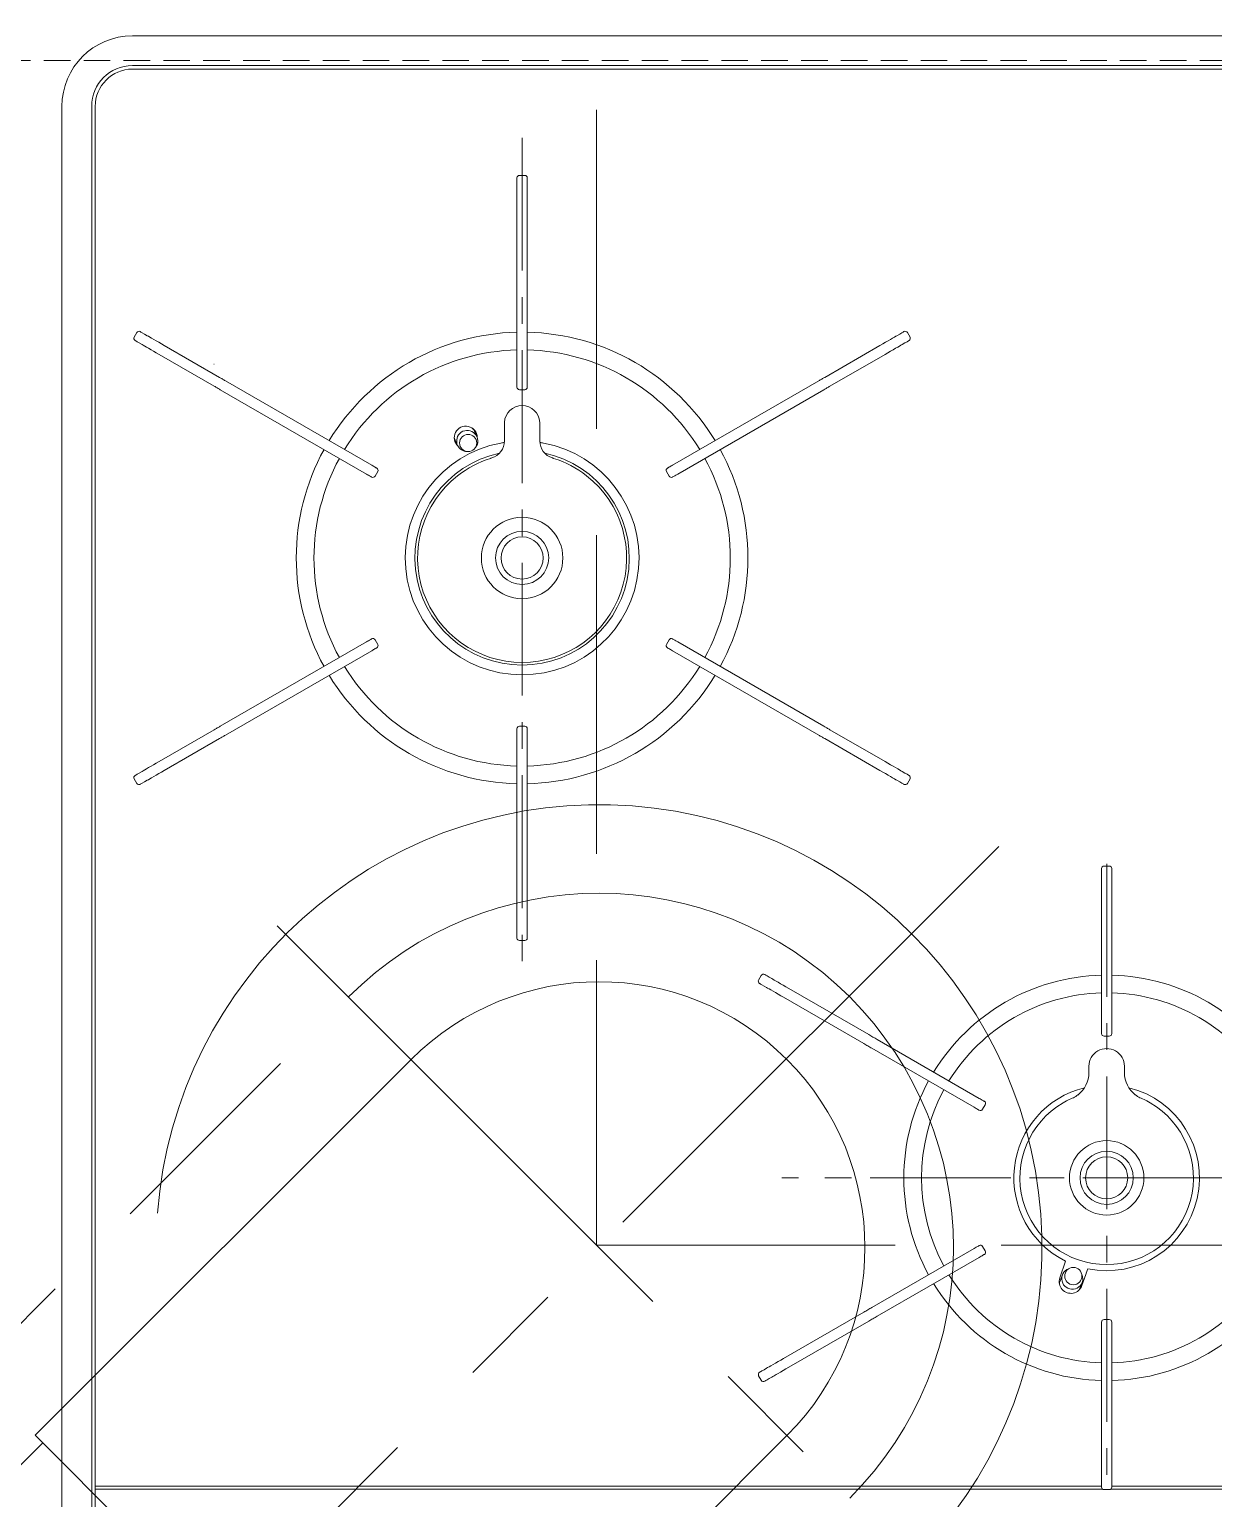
# Model space of a CAD drawing. Units: millimetres at full size, sheet at 1:30. Extents: x -17796 to 21385, y -23279 to 7734.
# Drawn here: x -13924.8 to -13590.5, y -1453.5 to -1038.8 of the extents above; entities that cross this region are included whole.
import ezdxf

# ---------------------------------------------------------------- set-up
doc = ezdxf.new("R2010")
doc.units = ezdxf.units.MM
doc.header["$LTSCALE"] = 30
for name, pattern in [('CHAIN1', [8, 5, -1, 1, -1]), ('DASHED2', [3, 2, -1]), ('DASHED3', [4, 3, -1]), ('USER2', [2, 1.25, -0.25, 0.25, -0.25]), ('USER5', [0.375, 0.25, -0.125])]:
    doc.linetypes.add(name, pattern=pattern)
for name, color, linetype, lineweight in [('0-1_(W)電灯', 253, 'Continuous', 18), ('E-0_通り芯', 134, 'Continuous', 9), ('E-1_補助芯', 134, 'DASHED3', 9)]:
    doc.layers.add(name, color=color, linetype=linetype, lineweight=lineweight)

msp = doc.modelspace()

# ---------------------------------------------------------------- linework, layer by layer
at = {"layer": '0-1_(W)電灯'}
for p, q in [((-13345.72, -1040.58), (-13895.72, -1040.58)), ((-13345.72, -1048.98), (-13895.72, -1048.98)), ((-13345.72, -1049.98), (-13895.72, -1049.98)), ((-13915.62, -1060.48), (-13915.62, -1525.48)), ((-13907.22, -1060.48), (-13907.22, -1525.48)), ((-13906.22, -1060.48), (-13906.22, -1449.98)), ((-13787.17, -1080.68), (-13787.17, -1139.78)), ((-13787.17, -1080.68), (-13787.17, -1139.78)), ((-13786.47, -1079.98), (-13784.97, -1079.98)), ((-13786.47, -1079.98), (-13784.97, -1079.98)), ((-13784.27, -1080.68), (-13784.27, -1139.78)), ((-13784.27, -1080.68), (-13784.27, -1139.78)), ((-13895.22, -1125.63), (-13894.47, -1124.33)), ((-13895.22, -1125.63), (-13894.47, -1124.33)), ((-13892.97, -1127.74), (-13892.67, -1127.91)), ((-13892.97, -1127.74), (-13892.67, -1127.91)), ((-13871.15, -1136.99), (-13886.72, -1128)), ((-13871.15, -1136.99), (-13886.72, -1128)), ((-13684.72, -1128), (-13700.3, -1136.99)), ((-13684.72, -1128), (-13700.3, -1136.99)), ((-13678.14, -1124.19), (-13678.53, -1124.42)), ((-13678.14, -1124.19), (-13678.53, -1124.42)), ((-13678.48, -1127.74), (-13677.68, -1127.28)), ((-13678.48, -1127.74), (-13677.68, -1127.28)), ((-13676.98, -1124.33), (-13676.23, -1125.63)), ((-13676.98, -1124.33), (-13676.23, -1125.63)), ((-13888.17, -1130.51), (-13872.6, -1139.5)), ((-13888.17, -1130.51), (-13872.6, -1139.5)), ((-13698.85, -1139.5), (-13683.27, -1130.51)), ((-13698.85, -1139.5), (-13683.27, -1130.51)), ((-13871.97, -1139.86), (-13871.76, -1139.99)), ((-13871.97, -1139.86), (-13871.76, -1139.99)), ((-13870.92, -1140.47), (-13829.63, -1164.31)), ((-13870.92, -1140.47), (-13829.63, -1164.31)), ((-13828.18, -1161.79), (-13869.47, -1137.96)), ((-13828.18, -1161.79), (-13869.47, -1137.96)), ((-13786.47, -1140.48), (-13784.97, -1140.48)), ((-13786.47, -1140.48), (-13784.97, -1140.48)), ((-13701.98, -1137.96), (-13743.26, -1161.79)), ((-13701.98, -1137.96), (-13743.26, -1161.79)), ((-13741.81, -1164.31), (-13700.53, -1140.47)), ((-13741.81, -1164.31), (-13700.53, -1140.47)), ((-13790.72, -1149.7), (-13790.72, -1149.98)), ((-13790.72, -1154.96), (-13790.72, -1149.98)), ((-13780.72, -1149.98), (-13780.73, -1149.7)), ((-13780.72, -1154.96), (-13780.72, -1149.98)), ((-13803.92, -1156.22), (-13804.62, -1154.71)), ((-13794.58, -1159.84), (-13794.61, -1159.85)), ((-13776.84, -1159.85), (-13776.87, -1159.84)), ((-13828.43, -1165), (-13828.3, -1165.08)), ((-13828.43, -1165), (-13828.3, -1165.08)), ((-13827.24, -1164.88), (-13826.49, -1163.58)), ((-13827.24, -1164.88), (-13826.49, -1163.58)), ((-13744.96, -1163.58), (-13744.21, -1164.88)), ((-13744.96, -1163.58), (-13744.21, -1164.88)), ((-13828.3, -1210.89), (-13828.43, -1210.97)), ((-13826.49, -1212.38), (-13827.24, -1211.08)), ((-13826.49, -1212.38), (-13827.24, -1211.08)), ((-13744.21, -1211.08), (-13744.96, -1212.38)), ((-13744.21, -1211.08), (-13744.96, -1212.38)), ((-13829.63, -1211.66), (-13870.92, -1235.49)), ((-13829.63, -1211.66), (-13870.92, -1235.49)), ((-13869.47, -1238.01), (-13828.18, -1214.17)), ((-13869.47, -1238.01), (-13828.18, -1214.17)), ((-13743.26, -1214.17), (-13701.98, -1238.01)), ((-13743.26, -1214.17), (-13701.98, -1238.01)), ((-13700.53, -1235.49), (-13741.81, -1211.66)), ((-13700.53, -1235.49), (-13741.81, -1211.66)), ((-13784.97, -1235.48), (-13786.47, -1235.48)), ((-13784.97, -1235.48), (-13786.47, -1235.48)), ((-13872.6, -1236.47), (-13888.17, -1245.46)), ((-13872.6, -1236.47), (-13888.17, -1245.46)), ((-13886.72, -1247.97), (-13871.15, -1238.98)), ((-13886.72, -1247.97), (-13871.15, -1238.98)), ((-13787.17, -1236.18), (-13787.17, -1295.28)), ((-13787.17, -1236.18), (-13787.17, -1295.28)), ((-13784.27, -1236.18), (-13784.27, -1295.28)), ((-13784.27, -1236.18), (-13784.27, -1295.28)), ((-13700.3, -1238.98), (-13684.72, -1247.97)), ((-13700.3, -1238.98), (-13684.72, -1247.97)), ((-13683.27, -1245.46), (-13698.85, -1236.47)), ((-13683.27, -1245.46), (-13698.85, -1236.47)), ((-13677.68, -1248.69), (-13678.48, -1248.23)), ((-13677.68, -1248.69), (-13678.48, -1248.23)), ((-13894.47, -1251.63), (-13895.22, -1250.33)), ((-13894.47, -1251.63), (-13895.22, -1250.33)), ((-13678.53, -1251.55), (-13678.14, -1251.77)), ((-13678.53, -1251.55), (-13678.14, -1251.77)), ((-13676.23, -1250.33), (-13676.98, -1251.63)), ((-13676.23, -1250.33), (-13676.98, -1251.63)), ((-13622.17, -1275.68), (-13622.17, -1322.28)), ((-13621.47, -1274.98), (-13619.97, -1274.98)), ((-13619.27, -1275.68), (-13619.27, -1322.28)), ((-13784.97, -1295.98), (-13786.47, -1295.98)), ((-13784.97, -1295.98), (-13786.47, -1295.98)), ((-13718.96, -1307.13), (-13718.21, -1305.83)), ((-13718.7, -1308.09), (-13718.64, -1308.13)), ((-13718.64, -1308.13), (-13718.41, -1308.26)), ((-13710.47, -1309.5), (-13711.26, -1309.04)), ((-13687.85, -1322.55), (-13710.47, -1309.5)), ((-13711.92, -1312.01), (-13689.3, -1325.06)), ((-13621.47, -1322.98), (-13619.97, -1322.98)), ((-13686.98, -1326.4), (-13658.13, -1343.06)), ((-13656.68, -1340.55), (-13685.53, -1323.89)), ((-13625.72, -1331.55), (-13625.72, -1333.26)), ((-13615.72, -1331.55), (-13615.72, -1331.48)), ((-13615.72, -1331.55), (-13615.72, -1333.26)), ((-13628.9, -1339.59), (-13629.13, -1339.76)), ((-13612.32, -1339.76), (-13612.55, -1339.59)), ((-13655.74, -1343.63), (-13654.99, -1342.33)), ((-13632.06, -1341.26), (-13633.02, -1341.79)), ((-13608.43, -1341.79), (-13609.39, -1341.26)), ((-13658.13, -1382.9), (-13686.98, -1399.56)), ((-13654.99, -1383.63), (-13655.74, -1382.33)), ((-13685.53, -1402.07), (-13656.68, -1385.42)), ((-13633.94, -1391.22), (-13632.31, -1386.48)), ((-13626.07, -1388.63), (-13626.51, -1389.92)), ((-13634.1, -1392.66), (-13634.07, -1392.59)), ((-13633.97, -1392.34), (-13633.23, -1390.36)), ((-13627.61, -1392.48), (-13628.36, -1394.45)), ((-13626.63, -1390.27), (-13627.7, -1393.37)), ((-13628.36, -1394.45), (-13628.39, -1394.53)), ((-13689.3, -1400.9), (-13711.92, -1413.96)), ((-13710.47, -1416.47), (-13687.85, -1403.41)), ((-13622.17, -1403.68), (-13622.17, -1450.28)), ((-13619.97, -1402.98), (-13621.47, -1402.98)), ((-13619.27, -1403.68), (-13619.27, -1450.28)), ((-13718.64, -1417.84), (-13718.7, -1417.88)), ((-13718.41, -1417.71), (-13718.64, -1417.84)), ((-13711.26, -1416.93), (-13710.47, -1416.47)), ((-13718.21, -1420.13), (-13718.96, -1418.83)), ((-13622.17, -1449.98), (-13906.22, -1449.98)), ((-13906.22, -1449.98), (-13906.22, -1450.88)), ((-13621.83, -1450.88), (-13906.22, -1450.88)), ((-13619.97, -1450.98), (-13621.47, -1450.98)), ((-13335.22, -1450.88), (-13619.61, -1450.88)), ((-13335.22, -1449.98), (-13619.27, -1449.98))]:
    msp.add_line(p, q, dxfattribs=at)
at = {"layer": '0-1_(W)電灯', "linetype": 'USER2'}
for p, q in [((-13785.72, -1069.34), (-13785.72, -1306.63)), ((-13620.72, -1274.34), (-13620.72, -1451.63)), ((-13527.74, -1362.98), (-13712.45, -1362.98)), ((-13687.47, -1362.98), (-13623.62, -1362.98)), ((-13617.82, -1362.98), (-13553.97, -1362.98))]:
    msp.add_line(p, q, dxfattribs=at)
at = {"layer": '0-1_(W)電灯', "color": 2, "linetype": 'USER5'}
msp.add_lwpolyline([(-14070.72, -1657.58), (-13170.72, -1657.58), (-13170.72, -1047.58), (-14070.72, -1047.58), (-14070.72, -1297.58)], dxfattribs=at)
at = {"layer": '0-1_(W)電灯'}
for points in [[(-13894.96, -1126.59), (-13894.95, -1126.6), (-13894.76, -1126.7), (-13894.37, -1126.93), (-13893.77, -1127.28), (-13892.97, -1127.74)], [(-13894.96, -1126.59), (-13894.95, -1126.6), (-13894.76, -1126.7), (-13894.37, -1126.93), (-13893.77, -1127.28), (-13892.97, -1127.74)], [(-13892.92, -1124.42), (-13893.31, -1124.19), (-13893.5, -1124.09), (-13893.51, -1124.08)], [(-13892.92, -1124.42), (-13893.31, -1124.19), (-13893.5, -1124.09), (-13893.51, -1124.08)], [(-13891.52, -1125.23), (-13892.32, -1124.77), (-13892.92, -1124.42)], [(-13891.52, -1125.23), (-13892.32, -1124.77), (-13892.92, -1124.42)], [(-13892.67, -1127.91), (-13892.26, -1128.15), (-13891.75, -1128.44), (-13891.15, -1128.79), (-13890.47, -1129.18), (-13889.74, -1129.6), (-13888.97, -1130.05), (-13888.17, -1130.51)], [(-13892.67, -1127.91), (-13892.26, -1128.15), (-13891.75, -1128.44), (-13891.15, -1128.79), (-13890.47, -1129.18), (-13889.74, -1129.6), (-13888.97, -1130.05), (-13888.17, -1130.51)], [(-13886.72, -1128), (-13887.52, -1127.54), (-13888.29, -1127.09), (-13889.02, -1126.67), (-13889.7, -1126.28), (-13890.3, -1125.93), (-13890.81, -1125.64), (-13891.22, -1125.4), (-13891.52, -1125.23)], [(-13886.72, -1128), (-13887.52, -1127.54), (-13888.29, -1127.09), (-13889.02, -1126.67), (-13889.7, -1126.28), (-13890.3, -1125.93), (-13890.81, -1125.64), (-13891.22, -1125.4), (-13891.52, -1125.23)], [(-13678.53, -1124.42), (-13679.13, -1124.77), (-13679.93, -1125.23), (-13680.23, -1125.4), (-13680.64, -1125.64), (-13681.15, -1125.93), (-13681.75, -1126.28), (-13682.42, -1126.67), (-13683.16, -1127.09), (-13683.93, -1127.54), (-13684.72, -1128)], [(-13679.93, -1125.23), (-13680.23, -1125.4), (-13680.64, -1125.64), (-13681.15, -1125.93), (-13681.75, -1126.28), (-13682.42, -1126.67), (-13683.16, -1127.09), (-13683.93, -1127.54), (-13684.72, -1128)], [(-13683.27, -1130.51), (-13682.48, -1130.05), (-13681.71, -1129.6), (-13680.97, -1129.18), (-13680.3, -1128.79), (-13679.7, -1128.44), (-13679.19, -1128.15), (-13678.78, -1127.91), (-13678.48, -1127.74)], [(-13683.27, -1130.51), (-13682.48, -1130.05), (-13681.71, -1129.6), (-13680.97, -1129.18), (-13680.3, -1128.79), (-13679.7, -1128.44), (-13679.19, -1128.15), (-13678.78, -1127.91), (-13678.48, -1127.74)], [(-13678.53, -1124.42), (-13679.13, -1124.77), (-13679.93, -1125.23)], [(-13677.94, -1124.08), (-13677.95, -1124.09), (-13678.14, -1124.19)], [(-13677.94, -1124.08), (-13677.95, -1124.09), (-13678.14, -1124.19)], [(-13677.68, -1127.28), (-13677.08, -1126.93), (-13676.69, -1126.7), (-13676.5, -1126.6), (-13676.49, -1126.59)], [(-13677.68, -1127.28), (-13677.08, -1126.93), (-13676.69, -1126.7), (-13676.5, -1126.6), (-13676.49, -1126.59)], [(-13872.7, -1133.26), (-13872.7, -1133.26), (-13872.64, -1133.3)], [(-13872.6, -1139.5), (-13872.39, -1139.62), (-13872.18, -1139.74), (-13871.97, -1139.86)], [(-13872.6, -1139.5), (-13872.39, -1139.62), (-13872.18, -1139.74), (-13871.97, -1139.86)], [(-13871.76, -1139.99), (-13871.55, -1140.11), (-13871.34, -1140.23), (-13871.13, -1140.35), (-13870.92, -1140.47)], [(-13871.76, -1139.99), (-13871.55, -1140.11), (-13871.34, -1140.23), (-13871.13, -1140.35), (-13870.92, -1140.47)], [(-13869.47, -1137.96), (-13869.68, -1137.84), (-13869.89, -1137.72), (-13870.1, -1137.6), (-13870.31, -1137.47), (-13870.52, -1137.35), (-13870.73, -1137.23), (-13870.94, -1137.11), (-13871.15, -1136.99)], [(-13869.47, -1137.96), (-13869.68, -1137.84), (-13869.89, -1137.72), (-13870.1, -1137.6), (-13870.31, -1137.47), (-13870.52, -1137.35), (-13870.73, -1137.23), (-13870.94, -1137.11), (-13871.15, -1136.99)], [(-13700.3, -1136.99), (-13700.51, -1137.11), (-13700.72, -1137.23), (-13700.93, -1137.35), (-13701.14, -1137.47), (-13701.35, -1137.6), (-13701.56, -1137.72), (-13701.77, -1137.84), (-13701.98, -1137.96)], [(-13700.3, -1136.99), (-13700.51, -1137.11), (-13700.72, -1137.23), (-13700.93, -1137.35), (-13701.14, -1137.47), (-13701.35, -1137.6), (-13701.56, -1137.72), (-13701.77, -1137.84), (-13701.98, -1137.96)], [(-13700.53, -1140.47), (-13700.32, -1140.35), (-13700.11, -1140.23), (-13699.9, -1140.11), (-13699.69, -1139.99), (-13699.48, -1139.86), (-13699.27, -1139.74), (-13699.06, -1139.62), (-13698.85, -1139.5)], [(-13700.53, -1140.47), (-13700.32, -1140.35), (-13700.11, -1140.23), (-13699.9, -1140.11), (-13699.69, -1139.99), (-13699.48, -1139.86), (-13699.27, -1139.74), (-13699.06, -1139.62), (-13698.85, -1139.5)], [(-13799.69, -1151.42), (-13799.39, -1151.81), (-13799.19, -1152.16), (-13798.48, -1153.68)], [(-13804.62, -1154.71), (-13804.86, -1153.94), (-13804.88, -1153.85)], [(-13794.63, -1159.86), (-13794.63, -1159.86), (-13794.61, -1159.85)], [(-13776.84, -1159.85), (-13776.82, -1159.86), (-13776.82, -1159.86)], [(-13829.63, -1164.31), (-13829.35, -1164.47), (-13829.08, -1164.63), (-13828.83, -1164.77), (-13828.61, -1164.9), (-13828.43, -1165)], [(-13829.63, -1164.31), (-13829.35, -1164.47), (-13829.08, -1164.63), (-13828.83, -1164.77), (-13828.61, -1164.9), (-13828.43, -1165)], [(-13828.3, -1165.08), (-13828.22, -1165.12), (-13828.19, -1165.14)], [(-13828.3, -1165.08), (-13828.22, -1165.12), (-13828.19, -1165.14)], [(-13826.74, -1162.63), (-13826.77, -1162.61), (-13826.85, -1162.56), (-13826.98, -1162.49), (-13827.16, -1162.38), (-13827.38, -1162.26), (-13827.63, -1162.11), (-13827.9, -1161.96), (-13828.18, -1161.79)], [(-13826.74, -1162.63), (-13826.77, -1162.61), (-13826.85, -1162.56), (-13826.98, -1162.49), (-13827.16, -1162.38), (-13827.38, -1162.26), (-13827.63, -1162.11), (-13827.9, -1161.96), (-13828.18, -1161.79)], [(-13767.64, -1164.68), (-13767.62, -1164.69), (-13767.52, -1164.77), (-13767.52, -1164.77)], [(-13743.26, -1161.79), (-13743.55, -1161.96), (-13743.82, -1162.11), (-13744.07, -1162.26), (-13744.29, -1162.38), (-13744.46, -1162.49), (-13744.6, -1162.56), (-13744.68, -1162.61), (-13744.71, -1162.63)], [(-13743.26, -1161.79), (-13743.55, -1161.96), (-13743.82, -1162.11), (-13744.07, -1162.26), (-13744.29, -1162.38), (-13744.46, -1162.49), (-13744.6, -1162.56), (-13744.68, -1162.61), (-13744.71, -1162.63)], [(-13743.26, -1165.14), (-13743.23, -1165.12), (-13743.15, -1165.08), (-13743.01, -1165), (-13742.84, -1164.9), (-13742.62, -1164.77), (-13742.37, -1164.63), (-13742.1, -1164.47), (-13741.81, -1164.31)], [(-13743.26, -1165.14), (-13743.23, -1165.12), (-13743.15, -1165.08), (-13743.01, -1165), (-13742.84, -1164.9), (-13742.62, -1164.77), (-13742.37, -1164.63), (-13742.1, -1164.47), (-13741.81, -1164.31)], [(-13828.3, -1210.89), (-13828.43, -1210.97), (-13828.61, -1211.07), (-13828.83, -1211.2), (-13829.08, -1211.34), (-13829.35, -1211.5), (-13829.63, -1211.66)], [(-13828.43, -1210.97), (-13828.61, -1211.07), (-13828.83, -1211.2), (-13829.08, -1211.34), (-13829.35, -1211.5), (-13829.63, -1211.66)], [(-13828.19, -1210.83), (-13828.22, -1210.84), (-13828.3, -1210.89)], [(-13828.19, -1210.83), (-13828.22, -1210.84), (-13828.3, -1210.89)], [(-13741.81, -1211.66), (-13742.1, -1211.5), (-13742.37, -1211.34), (-13742.62, -1211.2), (-13742.84, -1211.07), (-13743.01, -1210.97), (-13743.15, -1210.89), (-13743.23, -1210.84), (-13743.26, -1210.83)], [(-13741.81, -1211.66), (-13742.1, -1211.5), (-13742.37, -1211.34), (-13742.62, -1211.2), (-13742.84, -1211.07), (-13743.01, -1210.97), (-13743.15, -1210.89), (-13743.23, -1210.84), (-13743.26, -1210.83)], [(-13828.18, -1214.17), (-13827.9, -1214.01), (-13827.63, -1213.85), (-13827.38, -1213.71), (-13827.16, -1213.58), (-13826.98, -1213.48), (-13826.85, -1213.4), (-13826.77, -1213.35), (-13826.74, -1213.34)], [(-13828.18, -1214.17), (-13827.9, -1214.01), (-13827.63, -1213.85), (-13827.38, -1213.71), (-13827.16, -1213.58), (-13826.98, -1213.48), (-13826.85, -1213.4), (-13826.77, -1213.35), (-13826.74, -1213.34)], [(-13744.71, -1213.34), (-13744.68, -1213.35), (-13744.6, -1213.4), (-13744.46, -1213.48), (-13744.29, -1213.58), (-13744.07, -1213.71), (-13743.82, -1213.85), (-13743.55, -1214.01), (-13743.26, -1214.17)], [(-13744.71, -1213.34), (-13744.68, -1213.35), (-13744.6, -1213.4), (-13744.46, -1213.48), (-13744.29, -1213.58), (-13744.07, -1213.71), (-13743.82, -1213.85), (-13743.55, -1214.01), (-13743.26, -1214.17)], [(-13870.92, -1235.49), (-13871.13, -1235.62), (-13871.34, -1235.74), (-13871.55, -1235.86), (-13871.76, -1235.98), (-13871.97, -1236.1), (-13872.18, -1236.22), (-13872.39, -1236.35), (-13872.6, -1236.47)], [(-13870.92, -1235.49), (-13871.13, -1235.62), (-13871.34, -1235.74), (-13871.55, -1235.86), (-13871.76, -1235.98), (-13871.97, -1236.1), (-13872.18, -1236.22), (-13872.39, -1236.35), (-13872.6, -1236.47)], [(-13698.85, -1236.47), (-13699.06, -1236.35), (-13699.27, -1236.22), (-13699.48, -1236.1), (-13699.69, -1235.98), (-13699.9, -1235.86), (-13700.11, -1235.74), (-13700.32, -1235.62), (-13700.53, -1235.49)], [(-13698.85, -1236.47), (-13699.06, -1236.35), (-13699.27, -1236.22), (-13699.48, -1236.1), (-13699.69, -1235.98), (-13699.9, -1235.86), (-13700.11, -1235.74), (-13700.32, -1235.62), (-13700.53, -1235.49)], [(-13871.15, -1238.98), (-13870.94, -1238.86), (-13870.73, -1238.74), (-13870.52, -1238.61), (-13870.31, -1238.49), (-13870.1, -1238.37), (-13869.89, -1238.25), (-13869.68, -1238.13), (-13869.47, -1238.01)], [(-13871.15, -1238.98), (-13870.94, -1238.86), (-13870.73, -1238.74), (-13870.52, -1238.61), (-13870.31, -1238.49), (-13870.1, -1238.37), (-13869.89, -1238.25), (-13869.68, -1238.13), (-13869.47, -1238.01)], [(-13701.98, -1238.01), (-13701.77, -1238.13), (-13701.56, -1238.25), (-13701.35, -1238.37), (-13701.14, -1238.49), (-13700.93, -1238.61), (-13700.72, -1238.74), (-13700.51, -1238.86), (-13700.3, -1238.98)], [(-13701.98, -1238.01), (-13701.77, -1238.13), (-13701.56, -1238.25), (-13701.35, -1238.37), (-13701.14, -1238.49), (-13700.93, -1238.61), (-13700.72, -1238.74), (-13700.51, -1238.86), (-13700.3, -1238.98)], [(-13892.97, -1248.23), (-13893.77, -1248.69), (-13894.37, -1249.04), (-13894.76, -1249.26), (-13894.95, -1249.37), (-13894.96, -1249.38)], [(-13892.97, -1248.23), (-13893.77, -1248.69), (-13894.37, -1249.04), (-13894.76, -1249.26), (-13894.95, -1249.37), (-13894.96, -1249.38)], [(-13888.17, -1245.46), (-13888.97, -1245.92), (-13889.74, -1246.36), (-13890.47, -1246.79), (-13891.15, -1247.18), (-13891.75, -1247.52), (-13892.26, -1247.82), (-13892.67, -1248.06), (-13892.97, -1248.23)], [(-13888.17, -1245.46), (-13888.97, -1245.92), (-13889.74, -1246.36), (-13890.47, -1246.79), (-13891.15, -1247.18), (-13891.75, -1247.52), (-13892.26, -1247.82), (-13892.67, -1248.06), (-13892.97, -1248.23)], [(-13891.52, -1250.74), (-13891.22, -1250.57), (-13890.81, -1250.33), (-13890.3, -1250.04), (-13889.7, -1249.69), (-13889.02, -1249.3), (-13888.29, -1248.87), (-13887.52, -1248.43), (-13886.72, -1247.97)], [(-13891.52, -1250.74), (-13891.22, -1250.57), (-13890.81, -1250.33), (-13890.3, -1250.04), (-13889.7, -1249.69), (-13889.02, -1249.3), (-13888.29, -1248.87), (-13887.52, -1248.43), (-13886.72, -1247.97)], [(-13684.72, -1247.97), (-13683.93, -1248.43), (-13683.16, -1248.87), (-13682.42, -1249.3), (-13681.75, -1249.69), (-13681.15, -1250.04), (-13680.64, -1250.33), (-13680.23, -1250.57), (-13679.93, -1250.74)], [(-13684.72, -1247.97), (-13683.93, -1248.43), (-13683.16, -1248.87), (-13682.42, -1249.3), (-13681.75, -1249.69), (-13681.15, -1250.04), (-13680.64, -1250.33), (-13680.23, -1250.57), (-13679.93, -1250.74)], [(-13678.48, -1248.23), (-13678.78, -1248.06), (-13679.19, -1247.82), (-13679.7, -1247.52), (-13680.3, -1247.18), (-13680.97, -1246.79), (-13681.71, -1246.36), (-13682.48, -1245.92), (-13683.27, -1245.46)], [(-13678.48, -1248.23), (-13678.78, -1248.06), (-13679.19, -1247.82), (-13679.7, -1247.52), (-13680.3, -1247.18), (-13680.97, -1246.79), (-13681.71, -1246.36), (-13682.48, -1245.92), (-13683.27, -1245.46)], [(-13893.51, -1251.89), (-13893.5, -1251.88), (-13893.31, -1251.77), (-13892.92, -1251.55), (-13892.32, -1251.2), (-13891.52, -1250.74)], [(-13893.51, -1251.89), (-13893.5, -1251.88), (-13893.31, -1251.77), (-13892.92, -1251.55), (-13892.32, -1251.2), (-13891.52, -1250.74)], [(-13679.93, -1250.74), (-13679.13, -1251.2), (-13678.53, -1251.55)], [(-13679.93, -1250.74), (-13679.13, -1251.2), (-13678.53, -1251.55)], [(-13678.14, -1251.77), (-13677.95, -1251.88), (-13677.94, -1251.89)], [(-13678.14, -1251.77), (-13677.95, -1251.88), (-13677.94, -1251.89)], [(-13676.49, -1249.38), (-13676.5, -1249.37), (-13676.69, -1249.26), (-13677.08, -1249.04), (-13677.68, -1248.69)], [(-13676.49, -1249.38), (-13676.5, -1249.37), (-13676.69, -1249.26), (-13677.08, -1249.04), (-13677.68, -1248.69)], [(-13711.26, -1309.04), (-13712.03, -1308.59), (-13712.77, -1308.17), (-13713.44, -1307.78), (-13714.04, -1307.43), (-13714.55, -1307.14), (-13714.96, -1306.9), (-13715.26, -1306.73), (-13715.99, -1306.31), (-13716.56, -1305.98), (-13716.96, -1305.75), (-13717.19, -1305.61), (-13717.25, -1305.58)], [(-13718.41, -1308.26), (-13718.01, -1308.49), (-13717.44, -1308.82), (-13716.71, -1309.24)], [(-13716.71, -1309.24), (-13716.41, -1309.41), (-13716, -1309.65), (-13715.49, -1309.94), (-13714.89, -1310.29), (-13714.22, -1310.68), (-13713.48, -1311.1), (-13712.71, -1311.55), (-13711.92, -1312.01)], [(-13685.53, -1323.89), (-13685.82, -1323.73), (-13686.11, -1323.56), (-13686.4, -1323.39), (-13686.69, -1323.22), (-13686.98, -1323.06), (-13687.27, -1322.89), (-13687.56, -1322.72), (-13687.85, -1322.55)], [(-13689.3, -1325.06), (-13689.01, -1325.23), (-13688.72, -1325.4), (-13688.43, -1325.57), (-13688.14, -1325.73), (-13687.85, -1325.9), (-13687.56, -1326.07), (-13687.27, -1326.24), (-13686.98, -1326.4)], [(-13658.13, -1343.06), (-13657.85, -1343.22), (-13657.58, -1343.38), (-13657.33, -1343.52), (-13657.11, -1343.65), (-13656.94, -1343.75), (-13656.8, -1343.83), (-13656.72, -1343.87), (-13656.7, -1343.89)], [(-13655.25, -1341.38), (-13655.27, -1341.36), (-13655.35, -1341.31), (-13655.49, -1341.24), (-13655.66, -1341.14), (-13655.88, -1341.01), (-13656.13, -1340.87), (-13656.4, -1340.71), (-13656.68, -1340.55)], [(-13616.94, -1353.19), (-13616.93, -1353.19), (-13616.92, -1353.19), (-13616.72, -1353.27), (-13616.72, -1353.28)], [(-13656.7, -1382.08), (-13656.72, -1382.09), (-13656.8, -1382.14), (-13656.94, -1382.22), (-13657.11, -1382.32), (-13657.33, -1382.44), (-13657.58, -1382.59), (-13657.85, -1382.74), (-13658.13, -1382.9)], [(-13656.68, -1385.42), (-13656.4, -1385.25), (-13656.13, -1385.1), (-13655.88, -1384.95), (-13655.66, -1384.83), (-13655.49, -1384.73), (-13655.35, -1384.65), (-13655.27, -1384.6), (-13655.25, -1384.59)], [(-13634.1, -1392.67), (-13634.07, -1392.6), (-13634.02, -1392.46)], [(-13634.09, -1392.72), (-13633.98, -1392.35), (-13633.97, -1392.34)], [(-13627.79, -1390.03), (-13627.61, -1390.44), (-13627.43, -1391.45)], [(-13626.63, -1390.27), (-13626.54, -1390.02), (-13626.51, -1389.92)], [(-13686.98, -1399.56), (-13687.27, -1399.73), (-13687.56, -1399.9), (-13687.85, -1400.06), (-13688.14, -1400.23), (-13688.43, -1400.4), (-13688.72, -1400.57), (-13689.01, -1400.74), (-13689.3, -1400.9)], [(-13687.85, -1403.41), (-13687.56, -1403.25), (-13687.27, -1403.08), (-13686.98, -1402.91), (-13686.69, -1402.74), (-13686.4, -1402.58), (-13686.11, -1402.41), (-13685.82, -1402.24), (-13685.53, -1402.07)], [(-13711.92, -1413.96), (-13712.71, -1414.42), (-13713.48, -1414.86), (-13714.22, -1415.29), (-13714.89, -1415.68), (-13715.49, -1416.02), (-13716, -1416.32), (-13716.41, -1416.56), (-13716.71, -1416.73)], [(-13716.71, -1416.73), (-13717.44, -1417.15), (-13718.01, -1417.48), (-13718.41, -1417.71)], [(-13715.26, -1419.24), (-13714.96, -1419.07), (-13714.55, -1418.83), (-13714.04, -1418.54), (-13713.44, -1418.19), (-13712.77, -1417.8), (-13712.03, -1417.37), (-13711.26, -1416.93)], [(-13717.25, -1420.39), (-13717.19, -1420.35), (-13716.96, -1420.22), (-13716.56, -1419.99), (-13715.99, -1419.66), (-13715.26, -1419.24)], [(-13906.22, -1459.78), (-13906.22, -1458.78), (-13906.22, -1450.88)]]:
    msp.add_lwpolyline(points, dxfattribs=at)
for centre, radius in [((-13800.95, -1155.52), 2.43), ((-13785.72, -1187.98), 11.5), ((-13785.72, -1187.98), 7.5), ((-13785.72, -1187.98), 5.95), ((-13620.72, -1362.98), 10.5), ((-13620.72, -1362.98), 7.5), ((-13620.72, -1362.98), 5.95), ((-13630.13, -1390.71), 2.43)]:
    msp.add_circle(centre, radius, dxfattribs=at)
for centre, radius, start, end in [((-13895.72, -1060.48), 19.9, 90, 180), ((-13895.72, -1060.48), 11.5, 90, 180), ((-13895.72, -1060.48), 10.5, 90, 180), ((-13786.47, -1080.68), 0.7, 90, 180), ((-13786.47, -1080.68), 0.7, 90, 180), ((-13784.97, -1080.68), 0.7, 0, 90), ((-13784.97, -1080.68), 0.7, 0, 90), ((-13893.86, -1124.68), 0.7, 60, 150), ((-13893.86, -1124.68), 0.7, 60, 150), ((-13677.59, -1124.68), 0.7, 30, 120), ((-13677.59, -1124.68), 0.7, 30, 120), ((-13894.61, -1125.98), 0.7, 150, 240), ((-13894.61, -1125.98), 0.7, 150, 240), ((-13785.72, -1187.98), 63.75, 91.3033, 148.6967), ((-13785.72, -1187.98), 63.75, 91.3033, 148.6967), ((-13785.72, -1187.98), 63.75, 31.3033, 88.6967), ((-13785.72, -1187.98), 63.75, 31.3033, 88.6967), ((-13676.84, -1125.98), 0.7, 300, 30), ((-13676.84, -1125.98), 0.7, 300, 30), ((-13785.72, -1187.98), 58.75, 91.4142, 148.5857), ((-13785.72, -1187.98), 58.75, 91.4142, 148.5857), ((-13785.72, -1187.98), 58.75, 31.4142, 88.5858), ((-13785.72, -1187.98), 58.75, 31.4142, 88.5858), ((-13786.47, -1139.78), 0.7, 180, 270), ((-13786.47, -1139.78), 0.7, 180, 270), ((-13784.97, -1139.78), 0.7, 270, 360), ((-13784.97, -1139.78), 0.7, 270, 360), ((-13785.72, -1149.98), 5, 3.1989, 176.8011), ((-13801.63, -1154.02), 3.25, 1.9723, 228.2277), ((-13801.21, -1154.95), 2.99, 321.9158, 205.2322), ((-13785.72, -1187.98), 33, 100.4753, 79.5247), ((-13801.23, -1154.95), 2.97, 205.2488, 269.0066), ((-13795.72, -1154.96), 5, 286.8493, 0), ((-13788.35, -1173.39), 18.17, 97.5648, 100.7037), ((-13775.72, -1154.96), 5, 180, 253.1507), ((-13781.64, -1165.47), 10.12, 79.0804, 84.6935), ((-13785.72, -1187.98), 63.75, 151.3033, 208.6967), ((-13785.72, -1187.98), 63.75, 151.3033, 208.6967), ((-13785.72, -1187.98), 58.75, 151.4143, 208.5857), ((-13785.72, -1187.98), 58.75, 151.4143, 208.5857), ((-13785.72, -1187.98), 30.25, 102.1765, 77.8235), ((-13785.3, -1188.8), 30.4, 107.8435, 127.7972), ((-13785.72, -1187.98), 29.5, 106.8493, 107.4646), ((-13785.72, -1187.98), 29.5, 72.5354, 73.1507), ((-13786.11, -1188.72), 30.32, 52.1744, 72.185), ((-13785.72, -1187.98), 58.75, 331.4142, 28.5858), ((-13785.72, -1187.98), 58.75, 331.4142, 28.5858), ((-13785.72, -1187.98), 63.75, 331.3033, 28.6967), ((-13785.72, -1187.98), 63.75, 331.3033, 28.6967), ((-13827.84, -1164.53), 0.7, 240, 330), ((-13827.84, -1164.53), 0.7, 240, 330), ((-13827.09, -1163.23), 0.7, 330, 60), ((-13827.09, -1163.23), 0.7, 330, 60), ((-13785.72, -1187.98), 29.5, 128.1066, 51.8934), ((-13785.81, -1188.07), 29.52, 127.5835, 127.8756), ((-13744.36, -1163.23), 0.7, 120, 210), ((-13744.36, -1163.23), 0.7, 120, 210), ((-13743.61, -1164.53), 0.7, 210, 300), ((-13743.61, -1164.53), 0.7, 210, 300), ((-13827.84, -1211.43), 0.7, 30, 120), ((-13827.84, -1211.43), 0.7, 30, 120), ((-13743.61, -1211.43), 0.7, 60, 150), ((-13743.61, -1211.43), 0.7, 60, 150), ((-13827.09, -1212.73), 0.7, 300, 30), ((-13827.09, -1212.73), 0.7, 300, 30), ((-13744.36, -1212.73), 0.7, 150, 240), ((-13744.36, -1212.73), 0.7, 150, 240), ((-13785.72, -1187.98), 58.75, 211.4143, 268.5858), ((-13785.72, -1187.98), 58.75, 211.4143, 268.5858), ((-13785.72, -1187.98), 58.75, 271.4142, 328.5858), ((-13785.72, -1187.98), 58.75, 271.4142, 328.5858), ((-13785.72, -1187.98), 63.75, 211.3033, 268.6967), ((-13785.72, -1187.98), 63.75, 211.3033, 268.6967), ((-13785.72, -1187.98), 63.75, 271.3033, 328.6967), ((-13785.72, -1187.98), 63.75, 271.3033, 328.6967), ((-13786.47, -1236.18), 0.7, 90, 180), ((-13786.47, -1236.18), 0.7, 90, 180), ((-13784.97, -1236.18), 0.7, 0, 90), ((-13784.97, -1236.18), 0.7, 0, 90), ((-13894.61, -1249.98), 0.7, 120, 210), ((-13894.61, -1249.98), 0.7, 120, 210), ((-13893.86, -1251.28), 0.7, 210, 300), ((-13893.86, -1251.28), 0.7, 210, 300), ((-13677.59, -1251.28), 0.7, 240, 330), ((-13677.59, -1251.28), 0.7, 240, 330), ((-13676.84, -1249.98), 0.7, 330, 60), ((-13676.84, -1249.98), 0.7, 330, 60), ((-13621.47, -1275.68), 0.7, 90, 180), ((-13619.97, -1275.68), 0.7, 0, 90), ((-13786.47, -1295.28), 0.7, 180, 270), ((-13786.47, -1295.28), 0.7, 180, 270), ((-13784.97, -1295.28), 0.7, 270, 360), ((-13784.97, -1295.28), 0.7, 270, 360), ((-13717.6, -1306.18), 0.7, 60, 150), ((-13620.72, -1362.98), 57.25, 91.4513, 148.5487), ((-13620.72, -1362.98), 57.25, 31.4513, 88.5487), ((-13718.35, -1307.48), 0.7, 150, 240), ((-13620.72, -1362.98), 52.25, 91.5902, 148.4098), ((-13620.72, -1362.98), 52.25, 31.5902, 88.4098), ((-13621.47, -1322.28), 0.7, 180, 270), ((-13619.97, -1322.28), 0.7, 270, 0), ((-13620.72, -1331.48), 5, 359.9999, 180.0001), ((-13633.62, -1333.26), 7.9, 306.7357, 0.0003), ((-13607.82, -1333.26), 7.9, 179.9998, 233.2643), ((-13620.72, -1362.98), 57.25, 151.4513, 208.5487), ((-13620.72, -1362.98), 52.25, 151.5902, 208.4098), ((-13620.72, -1362.98), 26.2, 103.8231, 243.7641), ((-13620.72, -1362.98), 26.2, 258.2359, 76.1769), ((-13656.35, -1343.28), 0.7, 240, 330), ((-13655.6, -1341.98), 0.7, 330, 60), ((-13620.72, -1362.98), 24.5, 120.113, 59.887), ((-13620.72, -1362.99), 24.51, 113.4633, 117.5548), ((-13633.62, -1333.26), 7.9, 293.4635, 304.6547), ((-13607.82, -1333.26), 7.9, 235.3453, 246.5365), ((-13620.73, -1362.99), 24.51, 62.4452, 66.5367), ((-13656.35, -1382.68), 0.7, 30, 120), ((-13655.6, -1383.98), 0.7, 300, 30), ((-13630.41, -1391.43), 2.99, 110.8724, 359.6033), ((-13620.72, -1362.98), 57.25, 211.4513, 268.5487), ((-13620.72, -1362.98), 52.25, 211.5902, 268.4098), ((-13630.82, -1392.29), 3.3, 161, 341.0001), ((-13620.72, -1362.98), 52.25, 271.5902, 328.4098), ((-13620.72, -1362.98), 57.25, 271.4513, 328.5487), ((-13621.47, -1403.68), 0.7, 90, 180), ((-13619.97, -1403.68), 0.7, 0, 90), ((-13718.35, -1418.48), 0.7, 120, 210), ((-13717.6, -1419.78), 0.7, 210, 300), ((-13621.47, -1450.28), 0.7, 180, 270), ((-13619.97, -1450.28), 0.7, 270, 0)]:
    msp.add_arc(centre, radius, start, end, dxfattribs=at)
at = {"layer": 'E-0_通り芯', "linetype": 'CHAIN1'}
for p, q in [((-13651.18, -1269.42), (-14239.9, -1858.14)), ((-13854.85, -1291.82), (-13669.92, -1476.74))]:
    msp.add_line(p, q, dxfattribs=at)
at = {"layer": 'E-0_通り芯', "linetype": 'DASHED2'}
msp.add_line((-14278.15, -1754.96), (-13835.43, -1312.25), dxfattribs=at)
at = {"layer": 'E-0_通り芯'}
for p, q in [((-13817.06, -1329.6), (-13923.13, -1435.67)), ((-13817.01, -1541.79), (-13923.13, -1435.67)), ((-13710.86, -1435.65), (-13817.01, -1541.79))]:
    msp.add_line(p, q, dxfattribs=at)
msp.add_lwpolyline([(-13920.97, -1437.82), (-13974.79, -1491.64), (-13872.98, -1593.45)], dxfattribs=at)
for radius, start, end in [(125.04, 274.4712, 175.5295), (100.04, 315, 135), (75.04, 315.0817, 135)]:
    msp.add_arc((-13764, -1382.66), radius, start, end, dxfattribs=at)
at = {"layer": 'E-1_補助芯'}
for p in [(-13764.72, -701.5), (-12600.46, -1381.94)]:
    msp.add_line(p, (-13764.72, -1381.94), dxfattribs=at)

doc.saveas('drawing.dxf')
